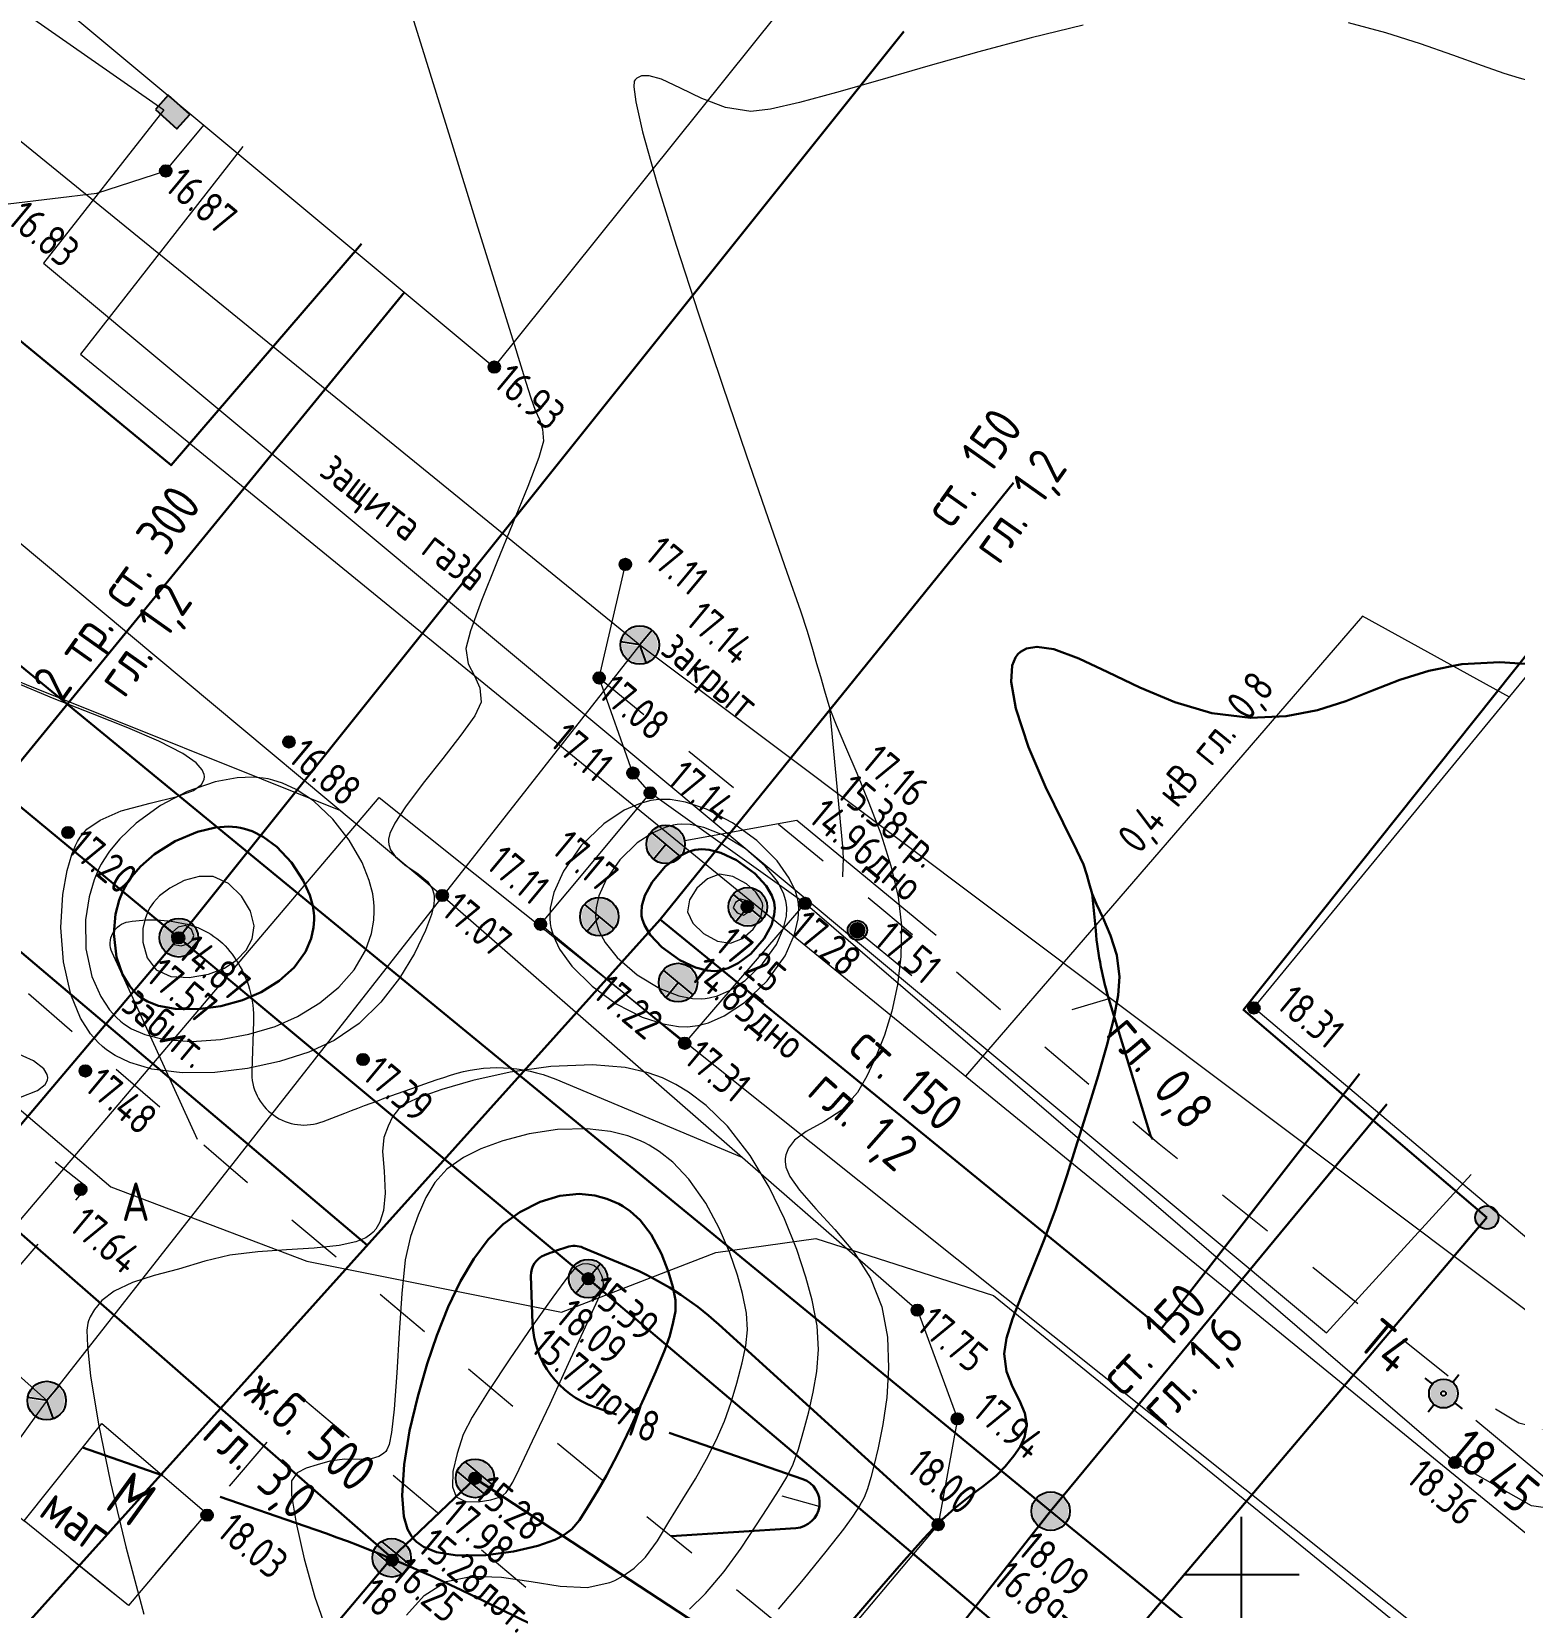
# Model space of a CAD drawing. Header units: metres. Extents: x -149473 to 83396, y -14167 to 104709.
# Drawn here: x -4671.74 to -4652.52, y 42693.3 to 42713.73 of the extents above; entities that cross this region are included whole.
import ezdxf
from ezdxf.enums import TextEntityAlignment as Align

# ---------------------------------------------------------------- set-up
doc = ezdxf.new("R2010")
doc.units = ezdxf.units.M
doc.linetypes.add('g5_01_5x1_5', pattern=[1.5, 0.75, -0.75])
for name, color, linetype, transparency in [('01_Геодезические пункты', 7, 'Continuous', 0.6), ('02_Сетка', 7, 'Continuous', 0.6), ('03_Здания и строения', 7, 'Continuous', 0.6), ('06_Инженерно-технические сооружения', 7, 'Continuous', 0.6), ('07_Объекты электропередачи', 7, 'Continuous', 0.6), ('10_Границы покрытий и угодий', 7, 'Continuous', 0.6), ('19_Горизонтали', 7, 'Continuous', 0.6), ('30_Канализация', 7, 'Continuous', 0.6), ('31_Водопровод', 7, 'Continuous', 0.6), ('32_Теплосеть', 7, 'Continuous', 0.6), ('33_Газопровод', 7, 'Continuous', 0.6), ('35_Телефон', 7, 'Continuous', 0.6), ('37_Кабель низкого напряжения', 7, 'Continuous', 0.6), ('38_Кабели высокого напряжения', 7, 'Continuous', 0.6), ('44_Крышки колодцев', 7, 'Continuous', 0.6), ('61_Отметки высоты поверхности', 7, 'Continuous', 0.6)]:
    doc.layers.add(name, color=color, linetype=linetype, transparency=transparency)
doc.layers.add('Viewport2ForCustomObjects_0', color=7, linetype='Continuous')
doc.layers.add('Сети_Горизонтали.Вспомогательные', color=1, linetype='Continuous', lineweight=9)
doc.layers.add('Сети_Горизонтали.Основные', color=1, linetype='Continuous', lineweight=30)
doc.styles.add('LIKE11', font='GOST_0.TTF')
doc.styles.add('LIKE14', font='GOST_0.TTF')
doc.styles.add('LIKE17', font='GOST_0.TTF')
doc.styles.add('LIKE32', font='GOST_0.TTF')
doc.styles.add('LIKE36', font='GOST_0.TTF')
doc.styles.add('Line_GUGK', font='GOST_0.TTF')
doc.styles.add('pragmai.shx', font='GOST_0.TTF')
doc.linetypes.add('g5_119_1', pattern='A,4,-1,[31,GUGK_2005.shx,S=0.1,R=0,X=0,Y=0],0.35,[31,GUGK_2005.shx,S=0.08,R=0,X=0,Y=0],3.3,[31,GUGK_2005.shx,S=0.08,R=180,X=0,Y=0],0.35,[31,GUGK_2005.shx,S=0.1,R=180,X=0,Y=0],-1', length=10)
doc.linetypes.add('g5_119_3', pattern='A,4,-1,[31,GUGK_2005.shx,S=0.1,R=0,X=0,Y=0],4,[31,GUGK_2005.shx,S=0.1,R=180,X=0,Y=0],-1', length=10)
doc.linetypes.add('g5_121_g', pattern='A,4,-0.4,["Г",Line_GUGK,S=1,R=0,X=0,Y=-0.5],-1.2,12', length=17.6)
doc.linetypes.add('g5_121_t', pattern='A,4,-0.4,["Т",Line_GUGK,S=1,R=0,X=0,Y=-0.5],-1.2,12', length=17.6)
doc.linetypes.add('g5_122_g', pattern='A,1,-1,1.5,-0.4,["Г",Line_GUGK,S=1,R=0,X=0,Y=-0.5],-1.5,1.5,-1,4,-1,4,-1,3', length=20.9)
doc.linetypes.add('g5_122_k', pattern='A,1,-1,1.5,-0.4,["К",Line_GUGK,S=1,R=0,X=0,Y=-0.5],-1.5,1.5,-1,4,-1,4,-1,3', length=20.9)
doc.linetypes.add('g5_122_kl', pattern='A,1,-1,1.5,-0.4,["Кл",Line_GUGK,S=1,R=0,X=0,Y=-0.5],-2.4,1.5,-1,4,-1,4,-1,3', length=21.8)
doc.linetypes.add('g5_122_t', pattern='A,1,-1,1.5,-0.4,["Т",Line_GUGK,S=1,R=0,X=0,Y=-0.5],-1.5,1.5,-1,4,-1,4,-1,3', length=20.9)
doc.linetypes.add('g5_122_v', pattern='A,1,-1,1.5,-0.4,["В",Line_GUGK,S=1,R=0,X=0,Y=-0.5],-1.5,1.5,-1,4,-1,4,-1,3', length=20.9)
doc.linetypes.add('g5_133_t', pattern='A,2,[27,GUGK_2005.shx,S=0.4,R=0,X=0,Y=0],2,-1,2,[27,GUGK_2005.shx,S=0.4,R=0,X=0,Y=0],2,-1,2,[27,GUGK_2005.shx,S=0.4,R=0,X=0,Y=0],2,-0.1,["V",Line_GUGK,S=1,R=0,X=0,Y=-0.5],-1', length=15.1)

# ---------------------------------------------------------------- blocks, each defined once
blk = doc.blocks.new('g5_012')
at = {"color": 92}
for points in [[(0, -1.5), (0, 1.5)], [(-1.5, 0), (1.5, 0)]]:
    blk.add_lwpolyline(points, dxfattribs=at)
blk = doc.blocks.new('g5_330')
blk.add_hatch(color=0).paths.add_polyline_path([(0.15, 0, 1), (-0.15, 0, 1)])
at = {"color": 0}
blk.add_circle((0, 0), 0.15, dxfattribs=at)
blk = doc.blocks.new('g5_117t')
h = blk.add_hatch(color=255)
h.paths.add_polyline_path([(-0.038, -0.038), (-0.461, -0.038, 0.367426), (-0.038, -0.461)])
h.paths.add_polyline_path([(0.037, -0.461, 0.367426), (0.461, -0.038), (0.037, -0.038)])
h.paths.add_polyline_path([(0.461, 0.037, 0.921954), (-0.461, 0.037)])
at = {"color": 0}
for points in [[(-0.5, 0), (0.5, 0)], [(0, -0.5), (0, 0)]]:
    blk.add_lwpolyline(points, dxfattribs=at)
blk.add_circle((0, 0), 0.5, dxfattribs=at)
blk = doc.blocks.new('g5_117sv')
h = blk.add_hatch(color=255)
h.paths.add_polyline_path([(-0.038, 0.461, 0.390634), (-0.463, 0, 0.11106), (-0.418, -0.198), (-0.038, 0.022)])
h.paths.add_polyline_path([(0.037, 0.022), (0.418, -0.198, 0.11106), (0.463, 0, 0.390634), (0.037, 0.461)])
h.paths.add_polyline_path([(-0.38, -0.263, 0.524447), (0.38, -0.263), (0, -0.043)])
at = {"color": 0}
for points in [[(0, 0.5), (0, 0)], [(0, 0), (-0.433, -0.25)], [(0.433, -0.25), (0, 0)]]:
    blk.add_lwpolyline(points, dxfattribs=at)
blk.add_circle((0, 0), 0.5, dxfattribs=at)
blk = doc.blocks.new('g5_113a')
blk.add_hatch(color=0).paths.add_polyline_path([(-0.375, 0), (0.375, 0), (0.375, 0.5), (-0.375, 0.5)])
at = {"color": 0}
blk.add_lwpolyline([(-0.375, 0), (0.375, 0), (0.375, 0.5), (-0.375, 0.5)], close=True, dxfattribs=at)
blk = doc.blocks.new('g5_106_1a')
h = blk.add_hatch(color=255)
edge = h.paths.add_edge_path()
edge.add_arc((0, 0), 0.212, 0, 360)
at = {"color": 0}
blk.add_circle((0, 0), 0.25, dxfattribs=at)
blk = doc.blocks.new('g5_117kl')
h = blk.add_hatch(color=255)
h.paths.add_polyline_path([(0.418, 0.198, 0.633652), (-0.418, 0.198)])
h.paths.add_polyline_path([(-0.446, 0.122, 0.067116), (-0.463, 0, 0.067116), (-0.446, -0.122), (0.446, -0.122, 0.067116), (0.463, 0, 0.067116), (0.446, 0.122)])
h.paths.add_polyline_path([(-0.418, -0.198, 0.633652), (0.418, -0.198)])
at = {"color": 0}
for p, q in [((-0.474, 0.16), (0.474, 0.16)), ((-0.474, -0.16), (0.474, -0.16))]:
    blk.add_line(p, q, dxfattribs=at)
blk.add_circle((0, 0), 0.5, dxfattribs=at)
blk = doc.blocks.new('g5_117kb')
h = blk.add_hatch(color=255)
h.paths.add_polyline_path([(0.037, 0.037), (0.461, 0.037, 0.367426), (0.037, 0.461)])
h.paths.add_polyline_path([(-0.038, 0.461, 0.367426), (-0.461, 0.037), (-0.038, 0.037)])
h.paths.add_polyline_path([(-0.038, -0.038), (-0.461, -0.038, 0.367426), (-0.038, -0.461)])
h.paths.add_polyline_path([(0.037, -0.461, 0.367426), (0.461, -0.038), (0.037, -0.038)])
at = {"color": 0}
for points in [[(0, 0.5), (0, -0.5)], [(-0.5, 0), (0.5, 0)]]:
    blk.add_lwpolyline(points, dxfattribs=at)
blk.add_circle((0, 0), 0.5, dxfattribs=at)
blk = doc.blocks.new('g5_117v')
h = blk.add_hatch(color=255)
h.paths.add_polyline_path([(-0.461, 0.037), (0.461, 0.037, 0.921954)])
h.paths.add_polyline_path([(0.461, -0.037), (-0.461, -0.037, 0.921954)])
at = {"color": 0}
blk.add_line((-0.5, 0), (0.5, 0), dxfattribs=at)
blk.add_circle((0, 0), 0.5, dxfattribs=at)
blk = doc.blocks.new('g5_005_1')
h = blk.add_hatch(color=255)
edge = h.paths.add_edge_path()
edge.add_arc((0, 0), 0.338, 0, 360)
edge = h.paths.add_edge_path(flags=16)
edge.add_arc((0, 0), 0.1, 0, 360)
at = {"color": 0}
for p, q in [((0, 0.625), (0, 0.375)), ((-0.625, 0), (-0.375, 0)), ((0.375, 0), (0.625, 0)), ((0, -0.375), (0, -0.625))]:
    blk.add_line(p, q, dxfattribs=at)
for radius in [0.375, 0.0625]:
    blk.add_circle((0, 0), radius, dxfattribs=at)
blk = doc.blocks.new('g5_121_7c')
h = blk.add_hatch(color=0)
edge = h.paths.add_edge_path()
edge.add_arc((0, 0), 0.3, 0, 360)
at = {"color": 0}
blk.add_circle((0, 0), 0.3, dxfattribs=at)
blk = doc.blocks.new('g_scratch')
at = {"color": 0, "linetype": 'ByBlock', "lineweight": 15}
blk.add_line((0, 0), (1, 0), dxfattribs=at)
blk = doc.blocks.new('CustomObjectsInViewport2_0')
at = {"layer": 'Сети_Горизонтали.Вспомогательные', "color": 42, "flags": 128}
for points, elevation in [([(2770.141, 1797.912), (2770.861, 1795.6), (2771.553, 1793.375), (2772.189, 1791.331), (2772.74, 1789.557), (2773.178, 1788.147), (2773.475, 1787.191), (2773.601, 1786.781), (2773.718, 1786.466), (2773.828, 1786.219), (2773.907, 1785.973), (2773.93, 1785.661), (2773.814, 1785.24), (2773.527, 1784.486), (2773.138, 1783.529), (2772.714, 1782.499), (2772.324, 1781.527), (2772.036, 1780.744), (2771.917, 1780.28), (2771.981, 1779.886), (2772.139, 1779.571), (2772.284, 1779.262), (2772.311, 1778.887), (2772.148, 1778.54), (2771.789, 1778.035), (2771.317, 1777.432), (2770.811, 1776.793), (2770.354, 1776.18), (2770.078, 1775.749), (2769.95, 1775.481), (2769.912, 1775.336), (2769.909, 1775.275), (2769.919, 1775.198), (2769.965, 1775.059), (2770.093, 1774.879), (2770.335, 1774.675), (2770.679, 1774.441), (2770.92, 1774.239), (2771.046, 1774.06), (2771.091, 1773.921), (2771.1, 1773.845), (2771.099, 1773.785), (2771.084, 1773.643), (2771.023, 1773.384), (2770.875, 1772.968), (2770.589, 1772.371), (2770.2, 1771.735), (2769.717, 1771.114), (2769.149, 1770.557), (2768.505, 1770.116), (2767.846, 1769.817), (2767.085, 1769.569), (2766.258, 1769.387), (2765.405, 1769.285), (2764.564, 1769.277), (2763.772, 1769.377), (2763.201, 1769.545), (2762.822, 1769.726), (2762.597, 1769.875), (2762.493, 1769.958), (2762.382, 1770.061), (2762.181, 1770.292), (2761.926, 1770.693), (2761.671, 1771.308), (2761.48, 1772.161), (2761.415, 1773.048), (2761.464, 1773.905), (2761.576, 1774.527), (2761.696, 1774.936), (2761.793, 1775.172), (2761.845, 1775.278), (2761.915, 1775.392), (2762.091, 1775.593), (2762.431, 1775.835), (2762.982, 1776.07), (2763.732, 1776.274), (2764.428, 1776.443), (2764.859, 1776.601), (2765.065, 1776.756), (2765.131, 1776.886), (2765.139, 1776.96), (2765.132, 1777.018), (2765.084, 1777.136), (2764.927, 1777.315), (2764.579, 1777.56), (2763.953, 1777.881), (2763.156, 1778.221), (2762.237, 1778.586), (2761.241, 1778.979), (2760.214, 1779.406)], 17), ([(2799.611, 1794.972), (2799.489, 1795.003), (2799.238, 1795.073), (2798.842, 1795.197), (2798.276, 1795.392), (2797.508, 1795.668), (2796.674, 1795.96), (2795.772, 1796.247), (2794.804, 1796.509)], 17.5), ([(2787.926, 1796.445), (2786.577, 1796.121), (2785.22, 1795.759), (2783.898, 1795.385), (2782.653, 1795.023), (2781.529, 1794.699), (2780.568, 1794.438), (2779.814, 1794.267), (2779.309, 1794.21), (2778.654, 1794.316), (2778.039, 1794.546), (2777.481, 1794.817), (2776.995, 1795.044), (2776.67, 1795.138), (2776.468, 1795.13), (2776.355, 1795.077), (2776.306, 1795.034), (2776.285, 1794.995), (2776.273, 1794.847), (2776.323, 1794.462), (2776.501, 1793.682), (2776.873, 1792.357), (2777.371, 1790.746), (2777.951, 1788.96), (2778.572, 1787.108), (2779.189, 1785.302), (2779.761, 1783.651), (2780.243, 1782.265), (2780.593, 1781.256), (2780.769, 1780.733), (2780.907, 1780.266), (2781.014, 1779.894), (2781.11, 1779.555), (2781.218, 1779.184), (2781.36, 1778.718), (2781.517, 1778.299), (2781.758, 1777.731), (2782.053, 1777.048), (2782.369, 1776.284), (2782.675, 1775.472), (2782.939, 1774.646), (2783.129, 1773.841), (2783.213, 1773.089), (2783.197, 1772.298), (2783.109, 1771.56), (2782.963, 1770.878), (2782.772, 1770.254), (2782.55, 1769.692), (2782.311, 1769.194), (2782.069, 1768.764), (2781.67, 1768.313), (2781.199, 1768.009), (2780.741, 1767.758), (2780.44, 1767.536), (2780.28, 1767.325), (2780.215, 1767.153), (2780.197, 1767.055), (2780.194, 1766.982), (2780.217, 1766.829), (2780.321, 1766.587), (2780.565, 1766.238), (2780.991, 1765.755), (2781.486, 1765.216), (2781.984, 1764.615), (2782.413, 1763.949), (2782.708, 1763.212), (2782.848, 1762.422), (2782.88, 1761.626), (2782.832, 1760.859), (2782.734, 1760.155), (2782.613, 1759.552), (2782.5, 1759.084), (2782.421, 1758.786), (2782.335, 1758.489), (2782.242, 1758.261), (2782.122, 1758.045), (2781.954, 1757.782), (2781.709, 1757.448), (2781.252, 1756.866), (2780.662, 1756.138), (2780.016, 1755.369)], 17.5), ([(2760.372, 1768.647), (2760.811, 1768.821), (2761.013, 1768.974), (2761.072, 1769.092), (2761.077, 1769.157), (2761.061, 1769.234), (2760.97, 1769.382), (2760.705, 1769.588), (2760.169, 1769.833)], 17.5), ([(2777.718, 1755.373), (2778.128, 1755.773), (2778.615, 1756.35), (2779.058, 1756.955), (2779.441, 1757.527), (2779.749, 1758.003), (2780.027, 1758.435), (2780.238, 1758.792), (2780.404, 1759.133), (2780.545, 1759.519), (2780.683, 1760.008), (2780.807, 1760.488), (2780.926, 1760.993), (2781.017, 1761.53), (2781.059, 1762.105), (2781.027, 1762.721), (2780.901, 1763.385), (2780.733, 1763.978), (2780.496, 1764.694), (2780.181, 1765.488), (2779.782, 1766.315), (2779.291, 1767.131), (2778.701, 1767.891), (2778.152, 1768.429), (2777.693, 1768.776), (2777.363, 1768.975), (2777.191, 1769.064), (2777.014, 1769.145), (2776.641, 1769.278), (2776.045, 1769.413), (2775.203, 1769.487), (2774.121, 1769.445), (2773.066, 1769.293), (2772.102, 1769.078), (2771.294, 1768.845), (2770.706, 1768.638), (2770.401, 1768.504), (2770.17, 1768.332), (2770.017, 1768.135), (2769.903, 1767.897), (2769.793, 1767.6), (2769.759, 1767.237), (2769.798, 1766.729), (2769.825, 1766.157), (2769.783, 1765.707), (2769.685, 1765.402), (2769.579, 1765.223), (2769.512, 1765.143), (2769.456, 1765.091), (2769.32, 1765), (2769.061, 1764.893), (2768.629, 1764.797), (2767.983, 1764.727), (2767.265, 1764.684), (2766.521, 1764.635), (2765.798, 1764.548), (2765.145, 1764.393), (2764.463, 1764.189), (2763.834, 1764.019), (2763.274, 1763.842), (2762.794, 1763.616), (2762.478, 1763.372), (2762.285, 1763.138), (2762.179, 1762.953), (2762.133, 1762.851), (2762.114, 1762.788), (2762.093, 1762.604), (2762.103, 1762.193), (2762.187, 1761.423), (2762.396, 1760.163), (2762.705, 1758.654), (2763.1, 1756.983), (2763.565, 1755.237)], 17), ([(2770.382, 1755.218), (2770.835, 1755.725), (2771.404, 1756.086), (2772.088, 1756.227), (2772.838, 1756.198), (2773.611, 1756.084), (2774.367, 1755.966), (2775.062, 1755.93), (2775.655, 1756.058), (2775.655, 1756.058), (2775.778, 1756.116), (2775.999, 1756.237), (2776.279, 1756.432), (2776.579, 1756.721), (2776.886, 1757.141), (2777.185, 1757.638), (2777.544, 1758.224), (2777.87, 1758.746), (2778.157, 1759.255), (2778.408, 1759.755), (2778.622, 1760.249), (2778.801, 1760.74), (2778.944, 1761.231), (2779.08, 1761.76), (2779.178, 1762.202), (2779.222, 1762.612), (2779.199, 1763.045), (2779.095, 1763.557), (2778.958, 1764.032), (2778.759, 1764.612), (2778.488, 1765.25), (2778.138, 1765.901), (2777.702, 1766.519), (2777.285, 1766.958), (2776.931, 1767.24), (2776.673, 1767.4), (2776.538, 1767.471), (2776.4, 1767.535), (2776.114, 1767.641), (2775.67, 1767.754), (2775.06, 1767.825), (2774.293, 1767.806), (2773.555, 1767.694), (2772.88, 1767.517), (2772.303, 1767.305), (2771.86, 1767.085), (2771.424, 1766.776), (2771.111, 1766.435), (2770.878, 1766.044), (2770.682, 1765.584), (2770.479, 1765.035), (2770.346, 1764.431), (2770.254, 1763.558), (2770.186, 1762.539), (2770.127, 1761.497), (2770.061, 1760.555), (2769.992, 1759.955), (2769.925, 1759.636), (2769.872, 1759.5), (2769.842, 1759.458), (2769.786, 1759.406), (2769.664, 1759.329), (2769.46, 1759.267), (2769.159, 1759.25), (2768.767, 1759.261), (2768.394, 1759.21), (2768.061, 1759.113), (2767.774, 1759.027), (2767.547, 1758.904), (2767.395, 1758.699), (2767.398, 1758.326), (2767.516, 1757.603), (2767.724, 1756.675), (2768, 1755.684), (2768.319, 1754.775)], 16.5)]:
    blk.add_lwpolyline(points, dxfattribs=dict(at, elevation=elevation))
for points, elevation in [([(2762.463, 1774.691), (2762.395, 1774.557), (2762.279, 1774.281), (2762.147, 1773.846), (2762.053, 1773.246), (2762.065, 1772.492), (2762.221, 1771.774), (2762.448, 1771.256), (2762.678, 1770.913), (2762.859, 1770.712), (2762.958, 1770.621), (2763.049, 1770.549), (2763.248, 1770.421), (2763.589, 1770.272), (2764.104, 1770.146), (2764.815, 1770.094), (2765.559, 1770.143), (2766.293, 1770.278), (2766.974, 1770.483), (2767.556, 1770.742), (2768.128, 1771.095), (2768.621, 1771.499), (2769.023, 1771.953), (2769.319, 1772.455), (2769.471, 1772.89), (2769.531, 1773.234), (2769.544, 1773.473), (2769.541, 1773.594), (2769.534, 1773.701), (2769.502, 1773.921), (2769.414, 1774.264), (2769.228, 1774.734), (2768.896, 1775.316), (2768.47, 1775.859), (2767.965, 1776.328), (2767.517, 1776.626), (2767.16, 1776.792), (2766.915, 1776.871), (2766.79, 1776.9), (2766.663, 1776.922), (2766.4, 1776.945), (2765.987, 1776.93), (2765.416, 1776.824), (2764.694, 1776.571), (2764, 1776.208), (2763.371, 1775.757), (2762.941, 1775.35), (2762.674, 1775.026), (2762.526, 1774.803), (2762.463, 1774.691)], 16.5), ([(2780.542, 1773.661), (2780.525, 1773.77), (2780.462, 1773.991), (2780.303, 1774.327), (2779.987, 1774.773), (2779.459, 1775.301), (2778.832, 1775.76), (2778.154, 1776.114), (2777.61, 1776.297), (2777.217, 1776.363), (2776.969, 1776.369), (2776.85, 1776.36), (2776.713, 1776.339), (2776.437, 1776.266), (2776.025, 1776.086), (2775.497, 1775.738), (2774.908, 1775.17), (2774.446, 1774.51), (2774.201, 1773.956), (2774.108, 1773.545), (2774.095, 1773.281), (2774.104, 1773.153), (2774.122, 1773.045), (2774.186, 1772.824), (2774.345, 1772.488), (2774.662, 1772.045), (2775.19, 1771.524), (2775.816, 1771.071), (2776.492, 1770.724), (2777.035, 1770.545), (2777.428, 1770.48), (2777.676, 1770.475), (2777.795, 1770.485), (2777.932, 1770.506), (2778.207, 1770.578), (2778.619, 1770.755), (2779.146, 1771.1), (2779.734, 1771.662), (2780.197, 1772.315), (2780.442, 1772.864), (2780.537, 1773.272), (2780.551, 1773.534), (2780.542, 1773.661)], 17), ([(2780.234, 1773.644), (2780.218, 1773.741), (2780.156, 1773.94), (2779.997, 1774.241), (2779.683, 1774.637), (2779.168, 1775.087), (2778.575, 1775.447), (2778.086, 1775.64), (2777.73, 1775.714), (2777.505, 1775.724), (2777.399, 1775.716), (2777.293, 1775.7), (2777.082, 1775.644), (2776.765, 1775.506), (2776.36, 1775.239), (2775.908, 1774.802), (2775.553, 1774.295), (2775.365, 1773.87), (2775.293, 1773.555), (2775.283, 1773.352), (2775.29, 1773.254), (2775.307, 1773.156), (2775.369, 1772.958), (2775.529, 1772.657), (2775.843, 1772.265), (2776.357, 1771.82), (2776.949, 1771.466), (2777.438, 1771.278), (2777.793, 1771.206), (2778.017, 1771.197), (2778.124, 1771.205), (2778.229, 1771.221), (2778.441, 1771.276), (2778.757, 1771.413), (2779.161, 1771.677), (2779.613, 1772.109), (2779.969, 1772.61), (2780.157, 1773.032), (2780.23, 1773.345), (2780.241, 1773.546), (2780.234, 1773.644)], 16.5), ([(2763.697, 1773.516), (2763.659, 1773.438), (2763.598, 1773.275), (2763.545, 1773.017), (2763.543, 1772.668), (2763.654, 1772.264), (2763.888, 1771.947), (2764.265, 1771.776), (2764.746, 1771.749), (2765.241, 1771.833), (2765.66, 1771.994), (2765.979, 1772.205), (2766.225, 1772.461), (2766.379, 1772.757), (2766.425, 1773.093), (2766.329, 1773.475), (2766.098, 1773.864), (2765.765, 1774.186), (2765.364, 1774.367), (2765.001, 1774.372), (2764.612, 1774.264), (2764.238, 1774.068), (2763.977, 1773.866), (2763.817, 1773.695), (2763.732, 1773.576), (2763.697, 1773.516)], 15.5), ([(2779.617, 1773.609), (2779.606, 1773.667), (2779.559, 1773.786), (2779.434, 1773.963), (2779.196, 1774.18), (2778.84, 1774.374), (2778.496, 1774.428), (2778.185, 1774.31), (2777.907, 1774.067), (2777.715, 1773.762), (2777.663, 1773.455), (2777.799, 1773.16), (2778.084, 1772.888), (2778.439, 1772.697), (2778.783, 1772.645), (2779.094, 1772.762), (2779.372, 1773.002), (2779.563, 1773.304), (2779.617, 1773.609)], 15.5), ([(2779.309, 1773.592), (2779.302, 1773.617), (2779.265, 1773.671), (2779.173, 1773.744), (2779.045, 1773.785), (2778.91, 1773.697), (2778.849, 1773.555), (2778.951, 1773.425), (2779.113, 1773.365), (2779.247, 1773.452), (2779.309, 1773.592)], 15), ([(2764.314, 1772.928), (2764.3, 1772.897), (2764.284, 1772.828), (2764.291, 1772.722), (2764.352, 1772.61), (2764.532, 1772.575), (2764.711, 1772.62), (2764.819, 1772.718), (2764.866, 1772.843), (2764.8, 1772.992), (2764.651, 1773.101), (2764.46, 1773.06), (2764.314, 1772.928)], 15), ([(2772.791, 1758.272), (2772.827, 1758.29), (2772.889, 1758.328), (2772.959, 1758.392), (2773.032, 1758.497), (2773.134, 1758.665), (2773.302, 1759), (2773.649, 1759.731), (2774.1, 1760.698), (2774.581, 1761.737), (2775.019, 1762.688), (2775.339, 1763.388), (2775.467, 1763.676), (2775.486, 1763.79), (2775.481, 1763.903), (2775.444, 1764.013), (2775.362, 1764.166), (2775.232, 1764.284), (2775.08, 1764.329), (2774.93, 1764.315), (2774.776, 1764.247), (2774.577, 1764.012), (2774.17, 1763.461), (2773.635, 1762.706), (2773.055, 1761.861), (2772.51, 1761.037), (2772.081, 1760.347), (2771.851, 1759.903), (2771.688, 1759.405), (2771.584, 1758.937), (2771.567, 1758.545), (2771.665, 1758.279), (2771.908, 1758.16), (2772.239, 1758.149), (2772.565, 1758.201), (2772.791, 1758.272)], 15.5)]:
    blk.add_lwpolyline(points, close=True, dxfattribs=dict(at, elevation=elevation))
at = {"layer": 'Сети_Горизонтали.Основные', "color": 40, "elevation": 18, "flags": 128}
blk.add_lwpolyline([(2799.646, 1779.871), (2798.731, 1779.93), (2797.74, 1779.872), (2796.889, 1779.705), (2796.133, 1779.466), (2795.43, 1779.192), (2794.734, 1778.919), (2794.003, 1778.686), (2793.193, 1778.528), (2792.26, 1778.483), (2791.264, 1778.609), (2790.305, 1778.894), (2789.398, 1779.27), (2788.562, 1779.669), (2787.811, 1780.023), (2787.162, 1780.264), (2786.727, 1780.33), (2786.455, 1780.282), (2786.302, 1780.197), (2786.235, 1780.136), (2786.169, 1780.051), (2786.083, 1779.838), (2786.055, 1779.42), (2786.177, 1778.724), (2786.51, 1777.722), (2786.952, 1776.692), (2787.403, 1775.758), (2787.764, 1775.047), (2787.936, 1774.685), (2788.017, 1774.41), (2788.079, 1774.191), (2788.161, 1773.917), (2788.273, 1773.656), (2788.447, 1773.292), (2788.637, 1772.844), (2788.794, 1772.33), (2788.868, 1771.771), (2788.835, 1771.291), (2788.721, 1770.688), (2788.542, 1769.986), (2788.315, 1769.204), (2788.055, 1768.365), (2787.778, 1767.491), (2787.5, 1766.603), (2787.21, 1765.738), (2786.903, 1764.926), (2786.599, 1764.176), (2786.323, 1763.498), (2786.096, 1762.902), (2785.941, 1762.397), (2785.88, 1761.994), (2785.939, 1761.536), (2786.091, 1761.135), (2786.271, 1760.777), (2786.415, 1760.452), (2786.461, 1760.148), (2786.402, 1759.828), (2786.291, 1759.577), (2786.126, 1759.342), (2785.906, 1759.068), (2785.668, 1758.826), (2785.36, 1758.579), (2784.997, 1758.307), (2784.595, 1757.99), (2784.172, 1757.607), (2783.786, 1757.196), (2783.212, 1756.55), (2782.525, 1755.758), (2781.797, 1754.91)], dxfattribs=at)
at = {"layer": 'Сети_Горизонтали.Основные', "color": 40, "elevation": 16, "flags": 128}
for points in [[(2763.08, 1774.103), (2763.024, 1773.992), (2762.931, 1773.76), (2762.835, 1773.395), (2762.787, 1772.892), (2762.857, 1772.277), (2763.016, 1771.827), (2763.194, 1771.531), (2763.341, 1771.361), (2763.423, 1771.284), (2763.497, 1771.226), (2763.661, 1771.126), (2763.945, 1771.015), (2764.376, 1770.934), (2764.966, 1770.928), (2765.566, 1771.01), (2766.13, 1771.162), (2766.608, 1771.368), (2767.077, 1771.666), (2767.465, 1772.014), (2767.757, 1772.412), (2767.909, 1772.763), (2767.97, 1773.046), (2767.984, 1773.243), (2767.983, 1773.344), (2767.976, 1773.43), (2767.948, 1773.609), (2767.868, 1773.888), (2767.697, 1774.269), (2767.396, 1774.729), (2767.013, 1775.137), (2766.661, 1775.397), (2766.376, 1775.542), (2766.178, 1775.61), (2766.077, 1775.634), (2765.974, 1775.651), (2765.76, 1775.666), (2765.423, 1775.642), (2764.958, 1775.532), (2764.381, 1775.289), (2763.848, 1774.952), (2763.481, 1774.633), (2763.254, 1774.373), (2763.131, 1774.194), (2763.08, 1774.103)], [(2779.925, 1773.627), (2779.911, 1773.708), (2779.853, 1773.875), (2779.703, 1774.127), (2779.407, 1774.451), (2778.938, 1774.794), (2778.529, 1774.986), (2778.227, 1775.064), (2778.037, 1775.078), (2777.947, 1775.072), (2777.859, 1775.058), (2777.682, 1775.006), (2777.419, 1774.876), (2777.09, 1774.625), (2776.749, 1774.226), (2776.56, 1773.874), (2776.485, 1773.608), (2776.471, 1773.437), (2776.476, 1773.354), (2776.491, 1773.273), (2776.55, 1773.106), (2776.701, 1772.855), (2776.996, 1772.535), (2777.465, 1772.197), (2777.873, 1772.008), (2778.174, 1771.932), (2778.364, 1771.919), (2778.454, 1771.925), (2778.542, 1771.939), (2778.719, 1771.99), (2778.982, 1772.119), (2779.31, 1772.367), (2779.651, 1772.761), (2779.84, 1773.111), (2779.916, 1773.375), (2779.93, 1773.545), (2779.925, 1773.627)], [(2774.223, 1757.165), (2774.313, 1757.208), (2774.471, 1757.299), (2774.663, 1757.447), (2774.863, 1757.676), (2775.081, 1758.02), (2775.339, 1758.444), (2775.564, 1758.835), (2775.863, 1759.418), (2776.201, 1760.115), (2776.541, 1760.846), (2776.846, 1761.532), (2777.08, 1762.094), (2777.205, 1762.454), (2777.296, 1762.808), (2777.35, 1763.099), (2777.352, 1763.387), (2777.288, 1763.73), (2777.174, 1764.112), (2776.988, 1764.587), (2776.719, 1765.086), (2776.436, 1765.456), (2776.181, 1765.692), (2775.988, 1765.822), (2775.885, 1765.878), (2775.78, 1765.927), (2775.572, 1766.009), (2775.264, 1766.094), (2774.858, 1766.139), (2774.353, 1766.09), (2773.842, 1765.929), (2773.318, 1765.666), (2772.889, 1765.356), (2772.492, 1764.952), (2772.123, 1764.457), (2771.781, 1763.875), (2771.462, 1763.211), (2771.165, 1762.469), (2770.912, 1761.728), (2770.668, 1760.882), (2770.459, 1759.991), (2770.316, 1759.117), (2770.266, 1758.318), (2770.313, 1757.774), (2770.408, 1757.442), (2770.504, 1757.263), (2770.562, 1757.189), (2770.639, 1757.112), (2770.823, 1756.983), (2771.16, 1756.847), (2771.693, 1756.759), (2772.429, 1756.766), (2773.157, 1756.865), (2773.785, 1757.013), (2774.223, 1757.165)]]:
    blk.add_lwpolyline(points, close=True, dxfattribs=at)

msp = doc.modelspace()

# ---------------------------------------------------------------- linework, layer by layer
at = {"color": 7, "linetype": 'Continuous', "lineweight": 5, "flags": 128}
msp.add_lwpolyline([(-4660.014, 42702.012), (-4661.82, 42703.504), (-4663.275, 42703.239)], dxfattribs=at)
at = {"layer": '01_Геодезические пункты', "color": 7, "lineweight": 20, "flags": 128}
msp.add_lwpolyline([(-4651.638, 42694.576), (-4653.019, 42695.725)], dxfattribs=at)
at = {"layer": '03_Здания и строения', "color": 7, "linetype": 'Continuous', "lineweight": 20, "flags": 128}
for points in [[(-4641.799, 42709.386), (-4651.525, 42697.385), (-4655.895, 42701.072), (-4637.438, 42723.53), (-4635.467, 42721.963), (-4632.617, 42725.499), (-4652.275, 42741.869), (-4648.666, 42746.313), (-4629.736, 42730.331)], [(-4673.044, 42715.467), (-4665.743, 42709.382), (-4661.735, 42714.385), (-4668.853, 42720.514), (-4673.044, 42715.467)], [(-4669.476, 42694.523), (-4670.485, 42693.326), (-4671.84, 42694.422), (-4670.831, 42695.684), (-4669.476, 42694.523)]]:
    msp.add_lwpolyline(points, dxfattribs=at)
at = {"layer": '06_Инженерно-технические сооружения', "color": 7, "linetype": 'Continuous', "lineweight": 20, "flags": 128}
msp.add_lwpolyline([(-4663.723, 42703.862), (-4665.145, 42702.158), (-4663.275, 42700.614), (-4661.714, 42702.428), (-4663.723, 42703.862)], dxfattribs=at)
at = {"layer": '10_Границы покрытий и угодий', "color": 7, "linetype": 'Continuous', "lineweight": 20, "flags": 128}
for points in [[(-4694.933, 42721.402), (-4693.522, 42722.364), (-4691.77, 42722.881), (-4690.338, 42722.302), (-4689.376, 42721.68), (-4684.94, 42717.977), (-4684.134, 42717.304), (-4683.855, 42717.071), (-4674.559, 42709.324), (-4666.418, 42702.531), (-4660.258, 42697.154), (-4659.74, 42695.745), (-4659.989, 42694.373), (-4661.474, 42692.605), (-4662.046, 42691.924), (-4662.612, 42691.258), (-4671.844, 42680.378)], [(-4676.537, 42717.655), (-4677.036, 42716.148), (-4676.898, 42715.365), (-4676.289, 42714.368), (-4673.205, 42711.922), (-4672.045, 42711.497), (-4670.895, 42711.637), (-4670.003, 42711.926), (-4669.508, 42712.52)], [(-4641.701, 42704.226), (-4644.226, 42701.21), (-4646.294, 42698.713), (-4648.61, 42695.933), (-4650.101, 42694.68), (-4651.192, 42694.462), (-4652.297, 42694.617), (-4653.288, 42695.179), (-4661.714, 42702.428), (-4663.723, 42703.862), (-4663.946, 42704.118), (-4664.384, 42705.352), (-4664.044, 42706.824)]]:
    msp.add_lwpolyline(points, dxfattribs=at)
at = {"layer": '10_Границы покрытий и угодий', "color": 7, "linetype": 'g5_01_5x1_5', "lineweight": 20, "flags": 128}
for points in [[(-4702.277, 42710.518), (-4702.844, 42711.086), (-4695.313, 42719.484), (-4691.502, 42715.991), (-4687.113, 42712.207), (-4682.875, 42708.682), (-4678.307, 42704.834), (-4674.075, 42701.169), (-4671.026, 42698.752), (-4674.529, 42694.666), (-4681.005, 42686.924), (-4683.411, 42689.017)], [(-4684.134, 42717.304), (-4686.851, 42714.095), (-4682.394, 42710.283), (-4677.321, 42706.047), (-4673.182, 42702.466), (-4669.189, 42699.02), (-4665.393, 42695.814), (-4661.474, 42692.605)], [(-4664.384, 42705.352), (-4660.691, 42702.337), (-4657.124, 42699.31), (-4653.087, 42696.069), (-4652.458, 42695.692), (-4651.504, 42695.461), (-4650.553, 42695.482), (-4649.818, 42695.774), (-4648.996, 42696.628), (-4648.326, 42697.407), (-4645.955, 42700.358)], [(-4672.986, 42679.998), (-4680.052, 42685.758), (-4673.426, 42693.701), (-4672.402, 42694.869), (-4671.84, 42694.422), (-4670.485, 42693.326), (-4669.476, 42694.523), (-4668.212, 42695.997), (-4662.612, 42691.258)]]:
    msp.add_lwpolyline(points, dxfattribs=at)
at = {"layer": '19_Горизонтали', "color": 32, "linetype": 'Continuous', "lineweight": 20, "flags": 128}
for points, elevation in [([(-4667.732, 42703.627), (-4671.81, 42705.263, 0.041157), (-4673.164, 42705.681), (-4673.164, 42705.681, -0.058853), (-4674.498, 42706.144), (-4675.151, 42706.461, -0.048156), (-4677.591, 42707.952), (-4678.671, 42708.764, 0.176344), (-4680.223, 42709.236), (-4681.085, 42709.19)], 8.5), ([(-4661.226, 42702.774), (-4661.22, 42702.905, 0.035012), (-4661.225, 42703.167), (-4661.391, 42704.951)], 8.75), ([(-4669.59, 42699.365), (-4670.697, 42701.79, -0.494524), (-4670.484, 42702.191), (-4670.484, 42702.191, -0.100009), (-4669.751, 42702.163), (-4669.725, 42702.157, -0.189213), (-4669.114, 42701.729), (-4669.093, 42701.698, -0.156692), (-4668.867, 42700.896), (-4668.889, 42700.259, 0.538236), (-4667.964, 42699.6), (-4667.681, 42699.709, -0.01238), (-4666.31, 42700.201), (-4666.31, 42700.201, -0.180742), (-4664.946, 42700.148), (-4662.532, 42699.139)], 8.75)]:
    msp.add_lwpolyline(points, format="xyb", dxfattribs=dict(at, elevation=elevation))
at = {"layer": '19_Горизонтали', "color": 32, "linetype": 'Continuous', "lineweight": 30, "elevation": 9, "flags": 128}
for points in [[(-4657.99, 42702.551), (-4657.946, 42702.076, 0.051188), (-4657.763, 42701.145), (-4657.234, 42699.418, 0.078854), (-4657.216, 42699.382), (-4657.204, 42699.365)], [(-4659.985, 42694.396), (-4659.988, 42694.39, -0.511721), (-4659.995, 42694.388), (-4662.831, 42696.966, 0.085659), (-4664.03, 42697.73), (-4664.592, 42697.964, 0.180742), (-4664.803, 42697.972), (-4664.803, 42697.972, 0.012381), (-4665.017, 42697.896), (-4665.093, 42697.867, 0.319525), (-4665.268, 42697.601), (-4665.246, 42696.982, 0.309868), (-4664.448, 42695.901), (-4664.159, 42695.801)], [(-4663.475, 42695.564), (-4661.745, 42694.964, -0.818691), (-4661.832, 42694.329), (-4663.452, 42694.225)], [(-4669.296, 42694.733), (-4668.194, 42694.354, -0.030858), (-4666.045, 42693.464), (-4664.09, 42692.509)]]:
    msp.add_lwpolyline(points, format="xyb", dxfattribs=at)
at = {"layer": '19_Горизонтали', "color": 32, "linetype": 'Continuous', "lineweight": 20, "elevation": 8.75, "flags": 128}
msp.add_lwpolyline([(-4660.332, 42701.489), (-4661.076, 42702.101)], dxfattribs=at)
at = {"layer": '19_Горизонтали', "color": 32, "linetype": 'Continuous', "lineweight": 30, "elevation": 9, "flags": 128}
msp.add_lwpolyline([(-4671.081, 42695.371), (-4670.043, 42695.008)], dxfattribs=at)
at = {"layer": '30_Канализация', "color": 12, "linetype": 'g5_122_k', "lineweight": 30, "flags": 128}
for points in [[(-4680.127, 42710.497), (-4669.833, 42701.983), (-4660.433, 42713.733)], [(-4683.192, 42686.097), (-4680.228, 42689.695), (-4669.833, 42701.983)], [(-4669.833, 42701.983), (-4664.526, 42697.562), (-4655.212, 42689.682)]]:
    msp.add_lwpolyline(points, dxfattribs=at)
at = {"layer": '30_Канализация', "color": 42, "linetype": 'g5_122_kl', "lineweight": 30, "flags": 128}
for points in [[(-4689.034, 42712.68), (-4685.61, 42709.491), (-4674.203, 42700.171), (-4667.074, 42693.943), (-4665.993, 42694.972), (-4654.446, 42687.405), (-4644.581, 42698.478), (-4641.667, 42702.479), (-4639.778, 42704.777)], [(-4681.491, 42676.845), (-4667.074, 42693.943)]]:
    msp.add_lwpolyline(points, dxfattribs=at)
at = {"layer": '31_Водопровод', "color": 94, "linetype": 'g5_122_v', "lineweight": 30, "flags": 128}
for points in [[(-4683.3, 42714.879), (-4658.53, 42694.548), (-4654.172, 42699.825)], [(-4683.645, 42687.024), (-4671.672, 42677.819), (-4658.53, 42694.548), (-4640.028, 42679.464)]]:
    msp.add_lwpolyline(points, dxfattribs=at)
at = {"layer": '32_Теплосеть', "color": 5, "linetype": 'g5_121_t', "lineweight": 30, "flags": 128}
msp.add_lwpolyline([(-4690.974, 42737.756), (-4696.925, 42730.367), (-4669.935, 42708.11), (-4667.465, 42710.981)], dxfattribs=at)
at = {"layer": '32_Теплосеть', "color": 5, "linetype": 'g5_122_t', "lineweight": 30, "flags": 128}
for points in [[(-4667.391, 42697.996), (-4673.085, 42702.81), (-4666.907, 42710.352)], [(-4659.012, 42707.883), (-4663.593, 42702.221), (-4672.066, 42692.794)], [(-4663.593, 42702.221), (-4657.092, 42696.918), (-4654.527, 42700.219)]]:
    msp.add_lwpolyline(points, dxfattribs=at)
at = {"layer": '33_Газопровод', "color": 132, "linetype": 'g5_121_g', "lineweight": 30, "flags": 128}
msp.add_lwpolyline([(-4652.274, 42705.759), (-4656.031, 42701.047), (-4652.874, 42698.355)], dxfattribs=at)
at = {"layer": '33_Газопровод', "color": 132, "linetype": 'g5_122_g', "lineweight": 30, "flags": 128}
msp.add_lwpolyline([(-4660.164, 42689.751), (-4652.874, 42698.355)], dxfattribs=at)
at = {"layer": '35_Телефон', "color": 6, "linetype": 'g5_133_t', "lineweight": 20, "flags": 128}
for points in [[(-4675.501, 42715.256), (-4663.857, 42705.779), (-4671.547, 42695.981), (-4679.989, 42703.529), (-4680.843, 42702.574)], [(-4663.857, 42705.779), (-4651.254, 42696.32), (-4648.863, 42696.211), (-4643.732, 42702.471)], [(-4671.547, 42695.981), (-4680.502, 42683.499)]]:
    msp.add_lwpolyline(points, dxfattribs=at)
at = {"layer": '37_Кабель низкого напряжения', "color": 1, "linetype": 'g5_119_3', "lineweight": 20, "flags": 128}
for points in [[(-4668.896, 42720.999), (-4673.588, 42715.203), (-4670.028, 42712.72), (-4671.588, 42710.728), (-4654.955, 42696.859), (-4653.08, 42698.913)], [(-4669.005, 42712.243), (-4671.107, 42709.549), (-4650.705, 42692.905), (-4641.971, 42685.996)], [(-4652.582, 42705.103), (-4654.486, 42706.152), (-4659.632, 42700.187)]]:
    msp.add_lwpolyline(points, dxfattribs=at)
at = {"layer": '38_Кабели высокого напряжения', "color": 1, "linetype": 'g5_119_1', "lineweight": 20, "flags": 128}
for points in [[(-4702.615, 42717.39), (-4700.919, 42717.438), (-4698.528, 42718.497), (-4696.406, 42718.894), (-4693.331, 42717.994), (-4670.716, 42698.753), (-4668.173, 42697.789), (-4664.874, 42697.128), (-4662.87, 42697.903), (-4661.575, 42698.082), (-4659.269, 42697.345), (-4640.406, 42682.005), (-4639.28, 42683.319)], [(-4681.295, 42680.649), (-4680.181, 42681.879), (-4680.274, 42682.947), (-4682.897, 42685.361), (-4667.237, 42703.801), (-4640.432, 42682.394), (-4639.4, 42683.625)]]:
    msp.add_lwpolyline(points, dxfattribs=at)

# ---------------------------------------------------------------- block references
at = {"layer": '01_Геодезические пункты', "color": 7, "linetype": 'Continuous', "lineweight": 20, "xscale": 0.5, "yscale": 0.5, "zscale": 0.5, "rotation": 320.2244407250127}
msp.add_blockref('g5_005_1', (-4653.437, 42696.073, 9.225), dxfattribs=at)
at = {"layer": '02_Сетка', "color": 92, "linetype": 'Continuous', "lineweight": 15, "ltscale": 0.5, "xscale": 0.5, "yscale": 0.5, "zscale": 0.5}
msp.add_blockref('g5_012', (-4656.056, 42693.725), dxfattribs=at)
at = {"layer": '07_Объекты электропередачи', "color": 7, "linetype": 'Continuous', "lineweight": 20, "xscale": 0.5, "yscale": 0.5, "zscale": 0.5}
for name, p, rotation in [('g5_113a', (-4669.999, 42712.597), 317.7956401796926), ('g5_106_1a', (-4661.036, 42702.08, 8.757), 320.2244407250127)]:
    msp.add_blockref(name, p, dxfattribs=dict(at, rotation=rotation))
at = {"layer": '19_Горизонтали', "color": 32, "linetype": 'Continuous', "lineweight": -3, "xscale": 0.4999999999999999, "yscale": 0.4999999999999999, "zscale": 0.4999999999999999}
for p, rotation in [((-4657.775, 42701.189, 9), 196.4368689069704), ((-4661.53, 42694.606, 9), 164.3999758880523)]:
    msp.add_blockref('g_scratch', p, dxfattribs=dict(at, rotation=rotation))
at = {"layer": '33_Газопровод', "color": 7, "linetype": 'Continuous', "lineweight": 20, "xscale": 0.5, "yscale": 0.5, "zscale": 0.5, "rotation": 319.5407016777962}
msp.add_blockref('g5_121_7c', (-4652.874, 42698.355, 9.22), dxfattribs=at)
at = {"layer": '44_Крышки колодцев', "color": 7, "linetype": 'Continuous', "lineweight": 20, "xscale": 0.5, "yscale": 0.5, "zscale": 0.5}
for name, p, rotation in [('g5_117sv', (-4663.857, 42705.779, 8.57), 320.2655211251469), ('g5_117t', (-4663.521, 42703.194, 8.582), 320.2244407250127), ('g5_117t', (-4662.456, 42702.383, 8.623), 320.2244407250127), ('g5_117t', (-4664.382, 42702.256, 8.586), 320.2244407250127), ('g5_117kb', (-4669.833, 42701.983, 8.787), 320.2244407250127), ('g5_117t', (-4663.361, 42701.401, 8.608), 320.2244407250127), ('g5_117kb', (-4664.526, 42697.562, 9.046), 320.2244407250127), ('g5_117sv', (-4671.547, 42695.981, 8.976), 320.2655211251469), ('g5_117kl', (-4665.993, 42694.972, 8.989), 320.2244407250127), ('g5_117v', (-4658.53, 42694.548, 9.043), 320.2244407250127), ('g5_117kl', (-4667.074, 42693.943, 9.002), 320.2244407250127)]:
    msp.add_blockref(name, p, dxfattribs=dict(at, rotation=rotation))
at = {"layer": '61_Отметки высоты поверхности', "color": 7, "linetype": 'Continuous', "lineweight": 20, "xscale": 0.5, "yscale": 0.5, "zscale": 0.5}
for p, rotation in [((-4670.003, 42711.926, 8.435), 320.2244407250127), ((-4665.743, 42709.382, 8.467), 320.2244407250127), ((-4664.044, 42706.824, 8.555), 320.2244407250127), ((-4664.384, 42705.352, 8.537), 320.2244407250127), ((-4668.406, 42704.521, 8.439), 320.2244407250127), ((-4663.946, 42704.118, 8.556), 320.2244407250127), ((-4663.723, 42703.862, 8.57), 320.2244407250127), ((-4671.27, 42703.347, 8.598), 320.2244407250127), ((-4666.418, 42702.531, 8.533), 320.2244407250127), ((-4661.714, 42702.428, 8.639), 320.2244407250127), ((-4662.464, 42702.385, 7.423), 320.2244407250127), ((-4665.145, 42702.158, 8.553), 320.2244407250127), ((-4669.836, 42701.982, 7.436), 320.2244407250127), ((-4655.895, 42701.072, 9.154), 320.2244407250127), ((-4663.275, 42700.614, 8.653), 320.2244407250127), ((-4667.445, 42700.404, 8.697), 320.2244407250127), ((-4671.045, 42700.256, 8.738), 320.2244407250127), ((-4671.106, 42698.718), 320.1837874390728), ((-4664.525, 42697.562, 7.696), 320.2244407250127), ((-4660.258, 42697.154, 8.877), 320.2244407250127), ((-4659.74, 42695.745, 8.971), 320.2244407250127), ((-4653.288, 42695.179, 9.179), 320.2244407250127), ((-4665.993, 42694.974, 7.639), 320.2244407250127), ((-4669.467, 42694.495), 320.1837874390728), ((-4659.989, 42694.373, 9.001), 320.2244407250127), ((-4667.068, 42693.912, 8.126), 320.2244407250127)]:
    msp.add_blockref('g5_330', p, dxfattribs=dict(at, rotation=rotation))
at = {"layer": 'Viewport2ForCustomObjects_0', "xscale": 0.5, "yscale": 0.5, "zscale": 0.5}
msp.add_blockref('CustomObjectsInViewport2_0', (-6052.071, 41815.592), dxfattribs=at)

# ---------------------------------------------------------------- texts
at = {"color": 7, "linetype": 'Continuous', "lineweight": 15, "ltscale": 0.5, "style": 'LIKE11'}
for s, rotation, p in [('17.14', 320.2655, (-4663.286, 42706.064)), ('закрыт', 320.2655, (-4663.606, 42705.68)), ('17.16', 320.2244, (-4661.006, 42704.21)), ('15.38тр.', 320.2244, (-4661.326, 42703.826)), ('14.96дно', 320.2244, (-4661.692, 42703.507)), ('17.17', 320.2244, (-4665.023, 42703.1)), ('17.25', 320.2244, (-4662.904, 42701.845)), ('17.57', 320.2244, (-4670.281, 42701.445)), ('14.85дно', 320.2244, (-4663.224, 42701.461)), ('забит.', 320.2244, (-4670.6, 42701.061)), ('17.22', 320.2244, (-4664.486, 42701.228)), ('18.09', 320.2244, (-4664.974, 42697.024)), ('15.77лот', 320.2244, (-4665.294, 42696.64)), ('17.98', 320.2244, (-4666.441, 42694.435)), ('15.28лот.', 320.2244, (-4666.761, 42694.05)), ('18.09', 320.2244, (-4658.978, 42694.01)), ('16.89тр.', 320.2244, (-4659.298, 42693.626)), ('18', 320.2244, (-4667.522, 42693.405))]:
    msp.add_text(s, height=0.4, rotation=rotation, dxfattribs=at).set_placement(p)
at = {"layer": '01_Геодезические пункты', "color": 7, "linetype": 'Continuous', "lineweight": 20, "ltscale": 0.5, "style": 'LIKE36'}
for s, p in [('T4', (-4654.576, 42696.696)), ('18.45', (-4653.408, 42695.268))]:
    msp.add_text(s, height=0.5, rotation=320.2244, dxfattribs=at).set_placement(p)
at = {"layer": '03_Здания и строения', "color": 7, "linetype": 'Continuous', "lineweight": 15}
for s, height, style, p in [('М', 0.6, 'LIKE14', (-4670.818, 42694.602)), ('маг', 0.5, 'LIKE11', (-4671.67, 42694.501))]:
    msp.add_text(s, height=height, rotation=324.1028, dxfattribs=dict(at, style=style)).set_placement(p)
at = {"layer": '07_Объекты электропередачи', "color": 7, "linetype": 'Continuous', "lineweight": 15, "ltscale": 0.5, "style": 'LIKE11'}
msp.add_text('17.51', height=0.4, rotation=320.2244, dxfattribs=at).set_placement((-4660.843, 42701.92))
at = {"layer": '10_Границы покрытий и угодий', "color": 7, "linetype": 'Continuous', "lineweight": 15, "style": 'LIKE11'}
msp.add_text('А', height=0.5, dxfattribs=at).set_placement((-4670.573, 42698.31))
at = {"layer": '19_Горизонтали', "color": 32, "linetype": 'Continuous', "lineweight": 15, "style": 'pragmai.shx'}
msp.add_text('18', height=0.4, rotation=340.8758, dxfattribs=at).set_placement((-4663.817, 42695.682, 9), align=Align.MIDDLE_CENTER)
at = {"layer": '30_Канализация', "color": 42, "linetype": 'Continuous', "lineweight": 15, "style": 'LIKE32'}
for s, p in [('ж.б. 500', (-4669.014, 42696.06)), ('гл. 3,0', (-4669.552, 42695.505))]:
    msp.add_text(s, height=0.5, rotation=318.114, dxfattribs=at).set_placement(p)
at = {"layer": '31_Водопровод', "color": 94, "linetype": 'Continuous', "lineweight": 15, "style": 'LIKE32'}
for s, p in [('ст. 150', (-4657.583, 42696.015)), ('гл. 1,6', (-4657.068, 42695.615))]:
    msp.add_text(s, height=0.5, rotation=46.9063, dxfattribs=at).set_placement(p)
at = {"layer": '32_Теплосеть', "color": 5, "linetype": 'Continuous', "lineweight": 15, "style": 'LIKE32'}
for s, rotation, p in [('ст. 150', 54.6839, (-4659.812, 42707.275)), ('гл. 1,2', 54.6839, (-4659.199, 42706.804)), ('2 тр. ст. 300', 54.6839, (-4671.351, 42705.021)), ('гл. 1,2', 54.6839, (-4670.54, 42705.073)), ('ст. 150', 318.6285, (-4661.173, 42700.516)), ('гл. 1,2', 318.6285, (-4661.707, 42699.955))]:
    msp.add_text(s, height=0.5, rotation=rotation, dxfattribs=at).set_placement(p)
at = {"layer": '35_Телефон', "color": 6, "linetype": 'Continuous', "lineweight": 15, "style": 'LIKE32'}
msp.add_text('гл. 0,8', height=0.5, rotation=310.1009, dxfattribs=at).set_placement((-4657.833, 42700.729))
at = {"layer": '37_Кабель низкого напряжения', "color": 1, "linetype": 'Continuous', "lineweight": 15, "style": 'LIKE32'}
for s, rotation, p in [('защита газа', 322.4663, (-4668.031, 42707.992)), ('0,4 кВ гл. 0,8', 50.6927, (-4657.384, 42703.05))]:
    msp.add_text(s, height=0.4, rotation=rotation, dxfattribs=at).set_placement(p)
at = {"layer": '61_Отметки высоты поверхности', "color": 7, "linetype": 'Continuous', "lineweight": 15, "ltscale": 0.5, "style": 'LIKE17'}
for s, rotation, p in [('16.87', 320.2244, (-4670.035, 42711.692)), ('16.83', 320.2244, (-4672.077, 42711.263)), ('16.93', 320.2244, (-4665.775, 42709.148)), ('17.11', 320.2244, (-4663.816, 42706.911)), ('17.08', 320.2244, (-4664.416, 42705.119)), ('17.11', 320.2244, (-4665.045, 42704.492)), ('16.88', 320.2244, (-4668.438, 42704.288)), ('17.14', 320.2244, (-4663.524, 42704.004)), ('17.20', 320.2244, (-4671.302, 42703.114)), ('17.11', 320.2244, (-4665.871, 42702.902)), ('17.07', 320.2244, (-4666.45, 42702.298)), ('17.28', 320.2244, (-4661.929, 42702.061)), ('14.87', 320.2244, (-4669.868, 42701.748)), ('18.31', 320.2244, (-4655.625, 42701.09)), ('17.31', 320.2244, (-4663.307, 42700.38)), ('17.39', 320.2244, (-4667.477, 42700.17)), ('17.48', 320.2244, (-4671.077, 42700.022)), ('17.64', 320.1838, (-4671.277, 42698.21, -7.372)), ('15.39', 320.2244, (-4664.557, 42697.329)), ('17.75', 320.2244, (-4660.29, 42696.921)), ('17.94', 320.2244, (-4659.567, 42695.807)), ('18.00', 320.2244, (-4660.42, 42695.08)), ('18.36', 320.2244, (-4653.943, 42694.946)), ('15.28', 320.2244, (-4666.025, 42694.74)), ('18.03', 320.1838, (-4669.363, 42694.248, 2.133)), ('16.25', 320.2244, (-4667.1, 42693.678))]:
    msp.add_text(s, height=0.4, rotation=rotation, dxfattribs=at).set_placement(p)

doc.saveas('drawing.dxf')
